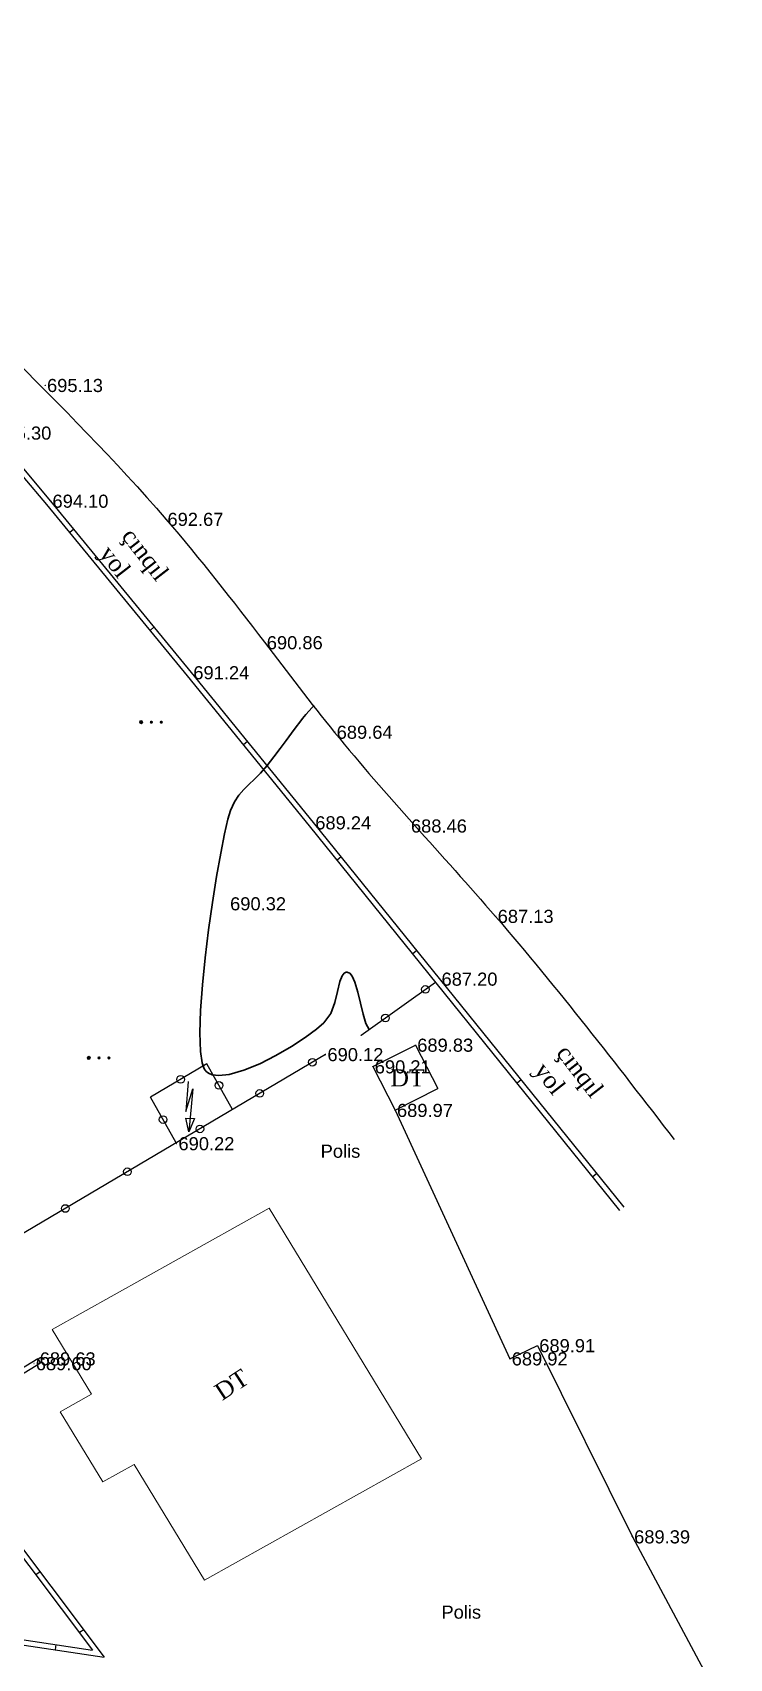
# Model space of a CAD drawing. Header units: feet. Extents: x 3381 to 682707, y 675186 to 4374675.
# Drawn here: x 682490.9 to 682544.1, y 4373017.6 to 4373141.7 of the extents above; entities that cross this region are included whole.
import ezdxf

# ---------------------------------------------------------------- set-up
doc = ezdxf.new("R2010")
doc.units = ezdxf.units.FT
doc.header["$MEASUREMENT"] = 0
doc.header["$PDMODE"] = 34
doc.header["$PDSIZE"] = 0.01
doc.linetypes.add('ACAD_ISO03W100', pattern=[30, 12, -18])
doc.layers.get('0').update_dxf_attribs({"linetype": 'CONTINUOUS'})
for name, color, linetype in [('0_Point_Height', 2, 'CONTINUOUS'), ('0_Point_Point', 7, 'CONTINUOUS'), ('col bitkisi', 7, 'CONTINUOUS'), ('Yazilar', 7, 'CONTINUOUS')]:
    doc.layers.add(name, color=color, linetype=linetype)
for name, color, linetype, lineweight in [('ANA HORIZONTAL', 24, 'CONTINUOUS', 30), ('das tikili', 5, 'CONTINUOUS', 0), ('kontur', 5, 'CONTINUOUS', 0)]:
    doc.layers.add(name, color=color, linetype=linetype, lineweight=lineweight)
doc.styles.get("Standard").update_dxf_attribs({"font": 'arial.ttf', "height": 1.5})

msp = doc.modelspace()

# ---------------------------------------------------------------- hatches: boundary and pattern name
at = {"layer": 'col bitkisi', "ltscale": 1.5}
h = msp.add_hatch(color=256, dxfattribs=at)
edge = h.paths.add_edge_path()
edge.add_arc((682499.216, 4373089.054), 0.125, 0, 360)
h = msp.add_hatch(color=256, dxfattribs=at)
edge = h.paths.add_edge_path()
edge.add_arc((682499.999, 4373089.054), 0.125, 0, 360)
h = msp.add_hatch(color=256, dxfattribs=at)
edge = h.paths.add_edge_path()
edge.add_arc((682500.757, 4373089.054), 0.125, 0, 360)
h = msp.add_hatch(color=256, dxfattribs=at)
edge = h.paths.add_edge_path()
edge.add_arc((682495.219, 4373063.419), 0.125, 0, 360)
h = msp.add_hatch(color=256, dxfattribs=at)
edge = h.paths.add_edge_path()
edge.add_arc((682496.001, 4373063.419), 0.125, 0, 360)
h = msp.add_hatch(color=256, dxfattribs=at)
edge = h.paths.add_edge_path()
edge.add_arc((682496.76, 4373063.419), 0.125, 0, 360)

# ---------------------------------------------------------------- linework, layer by layer
at = {"linetype": 'Continuous'}
for p, q in [((682494.082, 4373103.782, -716.5), (682493.777, 4373103.523, -716.5)), ((682500.208, 4373096.322, -716.5), (682499.903, 4373096.063, -716.5)), ((682507.335, 4373087.588, -716.5), (682507.03, 4373087.328, -716.5)), ((682514.487, 4373078.771, -716.5), (682514.182, 4373078.511, -716.5)), ((682520.256, 4373071.628, -716.5), (682519.951, 4373071.369, -716.5)), ((682516.022, 4373065.148, -26.178), (682521.7, 4373069.203, -466.241)), ((682516.919, 4373062.752, -26.291), (682520.162, 4373064.406, -26.67)), ((682520.162, 4373064.406, -26.67), (682521.859, 4373061.081, -26.908)), ((682513.306, 4373063.686, -26.379), (682489.156, 4373049.394, -26.392)), ((682504.227, 4373062.961, -26.383), (682499.923, 4373060.415, -26.385)), ((682506.205, 4373059.484, -48.278), (682504.227, 4373062.961, -652.305)), ((682516.919, 4373062.752, -26.291), (682518.616, 4373059.427, -26.529)), ((682518.616, 4373059.427, -26.529), (682521.859, 4373061.081, -26.908)), ((682528.238, 4373061.744, -716.5), (682527.933, 4373061.485, -716.5)), ((682501.901, 4373056.937, -35.283), (682499.923, 4373060.415, -639.309)), ((682518.616, 4373059.427, -26.529), (682527.375, 4373040.458, -26.577)), ((682534.011, 4373054.596, -716.5), (682533.706, 4373054.337, -716.5)), ((682527.375, 4373040.458, -26.577), (682529.479, 4373041.465, -26.591)), ((682529.479, 4373041.465, -26.591), (682536.724, 4373026.87, -27.108)), ((682491.337, 4373040.457, -26.871), (682482.714, 4373035.186, -29.751)), ((682491.545, 4373040.116, -26.871), (682483.299, 4373035.075, -29.625)), ((682491.337, 4373040.457, -26.871), (682491.545, 4373040.116, -26.871)), ((682482.714, 4373035.186, -29.751), (682495.507, 4373018.218, -690.287)), ((682483.299, 4373035.075, -43.458), (682496.394, 4373017.681, -694.097)), ((682536.724, 4373026.87, -27.108), (682544.14, 4373013.027, -27.516)), ((682491.506, 4373024.174, -28.259), (682491.171, 4373023.969, -28.371)), ((682474.056, 4373021.022, -33.811), (682496.394, 4373017.681, -30.124)), ((682474.115, 4373021.418, -33.811), (682495.507, 4373018.218, -30.28)), ((682494.832, 4373019.756, -28.454), (682494.501, 4373019.553, -28.565)), ((682492.705, 4373018.638, -716.5), (682492.656, 4373018.24, -716.5))]:
    msp.add_line(p, q, dxfattribs=at)
at = {"linetype": 'Continuous', "elevation": -29.304}
for points in [[(682536.091, 4373052.021), (682512.378, 4373081.382), (682503.067, 4373092.84), (682492.313, 4373105.936), (682488.722, 4373110.23)], [(682535.769, 4373051.782), (682512.067, 4373081.131), (682502.757, 4373092.587), (682492.005, 4373105.681), (682488.38, 4373109.939)]]:
    msp.add_lwpolyline(points, dxfattribs=at)
at = {"color": 1, "linetype": 'Continuous', "elevation": -716.5}
msp.add_lwpolyline([(682502.805, 4373061.616), (682502.63, 4373059.328), (682503.153, 4373061.069), (682502.854, 4373057.786), (682502.63, 4373058.83), (682503.291, 4373058.792), (682502.854, 4373057.786)], dxfattribs=at)
at = {"linetype": 'Continuous'}
for centre in [(682520.921, 4373068.646, -405.853), (682517.87, 4373066.468, -169.391), (682512.295, 4373063.088, -26.38), (682502.235, 4373061.783, -26.384), (682505.161, 4373061.319, -367.095), (682508.274, 4373060.709, -26.382), (682500.893, 4373058.711, -343.318), (682503.703, 4373058.003, -26.384), (682498.172, 4373054.73, -26.387), (682493.428, 4373051.923, -26.39)]:
    msp.add_circle(centre, 0.291, dxfattribs=at)
msp.add_open_spline([(682403.55, 4373251.91, -716.5), (682405.371, 4373248.44, -716.5), (682411.677, 4373236.422, -716.5), (682421.574, 4373218.441, -716.5), (682435.569, 4373199.176, -716.5), (682446.34, 4373178.978, -716.5), (682457.303, 4373161.093, -716.5), (682466.431, 4373143.689, -716.5), (682479.846, 4373125.168, -716.5), (682496.445, 4373110.879, -716.5), (682507.98, 4373096.042, -716.5), (682515.91, 4373085.56, -716.5), (682527.228, 4373073.641, -716.5), (682535.478, 4373062.949, -716.5), (682539.921, 4373057.189, -716.5)], degree=3, knots=[0, 0, 0, 0, 11.7595104, 40.7232097, 61.4623304, 83.0549787, 109.2907167, 124.3927439, 141.9627176, 177.5330077, 189.5588214, 198.2764878, 216.9554477, 238.7688662, 238.7688662, 238.7688662, 238.7688662], dxfattribs=at)
at = {"layer": '0_Point_Point'}
for p in [(682491.896, 4373114.77, -21.374), (682492.313, 4373105.936, -22.399), (682501.092, 4373104.549, -23.831), (682508.674, 4373095.132, -25.638), (682503.067, 4373092.84, -25.256), (682514.01, 4373088.297, -26.864), (682512.378, 4373081.382, -27.264), (682519.682, 4373081.138, -28.037), (682526.304, 4373074.24, -29.372), (682522.017, 4373069.447, -29.304), (682516.022, 4373065.148, -26.178), (682520.162, 4373064.406, -26.67), (682513.306, 4373063.686, -26.379), (682516.919, 4373062.752, -26.291), (682518.616, 4373059.427, -26.529), (682501.931, 4373056.885, -26.282), (682529.479, 4373041.465, -26.591), (682491.036, 4373040.091, -26.896), (682491.337, 4373040.457, -26.871), (682527.375, 4373040.458, -26.577), (682536.724, 4373026.87, -27.108)]:
    msp.add_point(p, dxfattribs=at)
at = {"layer": 'ANA HORIZONTAL', "color": 16, "lineweight": 30, "elevation": -26.5}
msp.add_lwpolyline([(682516.641, 4373065.59), (682516.639, 4373065.591), (682516.385, 4373066.046), (682516.164, 4373066.751), (682515.96, 4373067.589), (682515.754, 4373068.445), (682515.527, 4373069.204), (682515.32, 4373069.662), (682515.142, 4373069.879), (682515.011, 4373069.951), (682514.941, 4373069.962), (682514.862, 4373069.955), (682514.724, 4373069.893), (682514.56, 4373069.687), (682514.395, 4373069.245), (682514.221, 4373068.501), (682514.011, 4373067.654), (682513.689, 4373066.818), (682513.179, 4373066.106), (682512.598, 4373065.613), (682511.744, 4373064.99), (682510.689, 4373064.302), (682509.506, 4373063.611), (682508.27, 4373062.98), (682507.053, 4373062.473), (682505.928, 4373062.153), (682505.145, 4373062.073), (682504.649, 4373062.137), (682504.371, 4373062.247), (682504.25, 4373062.324), (682504.174, 4373062.393), (682504.039, 4373062.595), (682503.882, 4373063.05), (682503.751, 4373063.908), (682503.697, 4373065.326), (682503.75, 4373067.049), (682503.891, 4373068.992), (682504.103, 4373071.07), (682504.367, 4373073.2), (682504.665, 4373075.295), (682504.98, 4373077.273), (682505.292, 4373079.047), (682505.584, 4373080.534), (682505.838, 4373081.649), (682506.036, 4373082.308), (682506.351, 4373082.965), (682506.689, 4373083.479), (682507.054, 4373083.903), (682507.448, 4373084.289), (682507.874, 4373084.689), (682508.335, 4373085.156), (682508.835, 4373085.742), (682509.347, 4373086.404), (682509.834, 4373087.049), (682510.287, 4373087.658), (682510.694, 4373088.209), (682511.045, 4373088.685), (682511.328, 4373089.064), (682511.533, 4373089.326), (682511.803, 4373089.645), (682512.046, 4373089.915), (682512.255, 4373090.141), (682512.426, 4373090.327)], dxfattribs=at)
at = {"layer": 'col bitkisi', "lineweight": 13, "ltscale": 1.5}
for centre in [(682499.216, 4373089.054, -716.5), (682495.219, 4373063.419, -716.5)]:
    msp.add_circle(centre, 0.125, dxfattribs=at)
at = {"layer": 'das tikili', "color": 0, "lineweight": 20}
for p, q in [((682508.994, 4373051.94, -26.906), (682520.612, 4373032.807, -26.906)), ((682492.432, 4373042.682, -26.906), (682495.43, 4373037.745, -26.906)), ((682495.43, 4373037.745, -26.906), (682493.042, 4373036.41, -26.906)), ((682493.042, 4373036.41, -26.906), (682496.296, 4373031.05, -26.906)), ((682498.684, 4373032.385, -26.906), (682496.296, 4373031.05, -26.906)), ((682498.684, 4373032.385, -26.906), (682504.05, 4373023.549, -26.906)), ((682520.612, 4373032.807, -26.906), (682504.05, 4373023.549, -26.906))]:
    msp.add_line(p, q, dxfattribs=at)
at = {"layer": 'das tikili', "color": 0, "lineweight": 20, "elevation": -26.906}
msp.add_lwpolyline([(682492.432, 4373042.682), (682508.994, 4373051.94)], dxfattribs=at)

# ---------------------------------------------------------------- texts
at = {"layer": '0_Point_Height', "color": 0}
for s, p in [('695.13', (682492.032, 4373114.256, -21.374)), ('695.30', (682488.088, 4373110.621, -21.204)), ('694.10', (682492.449, 4373105.422, -22.399)), ('692.67', (682501.228, 4373104.035, -23.831)), ('690.86', (682508.81, 4373094.618, -25.638)), ('691.24', (682503.203, 4373092.326, -25.256)), ('689.64', (682514.146, 4373087.783, -26.864)), ('689.24', (682512.514, 4373080.868, -27.264)), ('688.46', (682519.818, 4373080.624, -28.037)), ('690.32', (682506.01, 4373074.686, -26.178)), ('687.13', (682526.44, 4373073.726, -29.372)), ('687.20', (682522.153, 4373068.933, -29.304)), ('689.83', (682520.298, 4373063.892, -26.67)), ('690.12', (682513.442, 4373063.172, -26.379)), ('690.21', (682517.055, 4373062.238, -26.291)), ('689.97', (682518.752, 4373058.913, -26.529)), ('690.22', (682502.067, 4373056.371, -26.282)), ('689.91', (682529.615, 4373040.951, -26.591)), ('689.63', (682491.473, 4373039.943, -26.871)), ('689.92', (682527.511, 4373039.944, -26.577)), ('689.60', (682491.172, 4373039.577, -26.896)), ('689.39', (682536.86, 4373026.356, -27.108))]:
    msp.add_text(s, height=1, dxfattribs=at).set_placement(p)
at = {"layer": 'kontur', "color": 0, "linetype": 'ACAD_ISO03W100', "lineweight": 0, "ltscale": 0.35, "char_height": 1, "attachment_point": 1}
for insert in [(682512.924, 4373056.799, -716.5), (682522.146, 4373021.609, -716.5)]:
    msp.add_mtext_dynamic_manual_height_columns('Polis', width=10.61016, gutter_width=12.5, heights=[0], dxfattribs=dict(at, insert=insert))
at = {"layer": 'Yazilar', "char_height": 1.3, "width": 0.10588, "attachment_point": 1}
for s, insert, rotation in [('{\\fTimes New Roman|b0|i0|c238|p18;çınqıl yol}', (682498.682, 4373104.036, -716.5), 307.83473), ('{\\fTimes New Roman|b0|i0|c238|p18;çınqıl yol}', (682531.882, 4373064.582, -716.5), 307.83473), ('{\\fTimes New Roman|b0|i0|c0|p18;DT}', (682518.252, 4373062.552, -716.5), 359.75118), ('{\\fTimes New Roman|b0|i0|c0|p18;DT}', (682504.678, 4373038.301, -26.906), 33.47316)]:
    msp.add_mtext(s, dxfattribs=dict(at, insert=insert, rotation=rotation))

doc.saveas('drawing.dxf')
